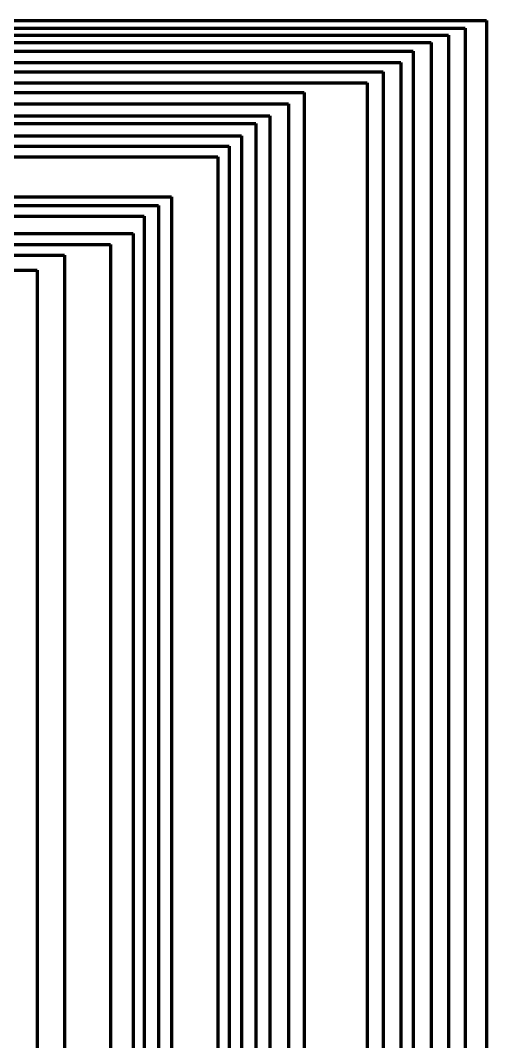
# Model space of a CAD drawing. Header units: millimetres. Extents: x 1 to 135, y 2 to 75.
# Drawn here: x 119.93 to 134.92, y 31.88 to 64.73 of the extents above; entities that cross this region are included whole.
import ezdxf

# ---------------------------------------------------------------- set-up
doc = ezdxf.new("R2010")
doc.units = ezdxf.units.MM
doc.layers.add('IO DATA', color=150, linetype='Continuous')

msp = doc.modelspace()

# ---------------------------------------------------------------- linework, layer by layer
at = {"layer": 'IO DATA', "lineweight": 211}
for p, q in [((43.605, 64.727), (134.922, 64.727)), ((134.922, 64.727), (134.918, 1.691)), ((43.919, 64.476), (134.237, 64.476)), ((134.237, 64.476), (134.237, 1.871)), ((44.246, 64.251), (133.697, 64.251)), ((133.697, 64.251), (133.697, 2.038)), ((44.547, 64.013), (133.143, 64.013)), ((44.887, 63.736), (132.559, 63.736)), ((132.559, 63.736), (132.559, 2.478)), ((133.143, 64.013), (133.143, 2.241)), ((45.294, 63.379), (132.16, 63.379)), ((45.608, 63.075), (131.596, 63.075)), ((131.596, 63.075), (131.596, 3.057)), ((132.16, 63.379), (132.16, 2.824)), ((45.972, 62.718), (131.082, 62.718)), ((46.352, 62.414), (129.057, 62.414)), ((129.057, 62.414), (129.057, 4.523)), ((131.082, 62.718), (131.082, 3.442)), ((46.77, 62.044), (128.55, 62.044)), ((128.55, 62.044), (128.55, 4.714)), ((47.252, 61.66), (127.952, 61.66)), ((127.952, 61.66), (127.952, 4.884)), ((47.682, 61.409), (127.5, 61.409)), ((127.5, 61.409), (127.5, 5.072)), ((48.139, 61.013), (127.04, 61.013)), ((127.04, 61.013), (127.04, 5.293)), ((48.777, 60.682), (126.64, 60.682)), ((126.64, 60.682), (126.64, 5.39)), ((49.091, 60.338), (126.281, 60.338)), ((126.281, 60.338), (126.281, 5.619)), ((49.992, 59.054), (124.791, 59.054)), ((124.791, 59.054), (124.791, 5.983)), ((50.243, 58.776), (124.374, 58.776)), ((124.374, 58.776), (124.374, 6.095)), ((50.449, 58.432), (123.91, 58.432)), ((123.91, 58.432), (123.91, 6.221)), ((59.378, 57.876), (123.55, 57.876)), ((123.55, 57.876), (123.55, 6.312)), ((59.629, 57.519), (122.828, 57.519)), ((122.828, 57.519), (122.828, 6.444)), ((59.835, 57.175), (121.347, 57.175)), ((121.347, 57.175), (121.347, 6.946)), ((69.027, 56.699), (120.471, 56.699)), ((120.471, 56.699), (120.471, 7.134))]:
    msp.add_line(p, q, dxfattribs=at)

doc.saveas('drawing.dxf')
